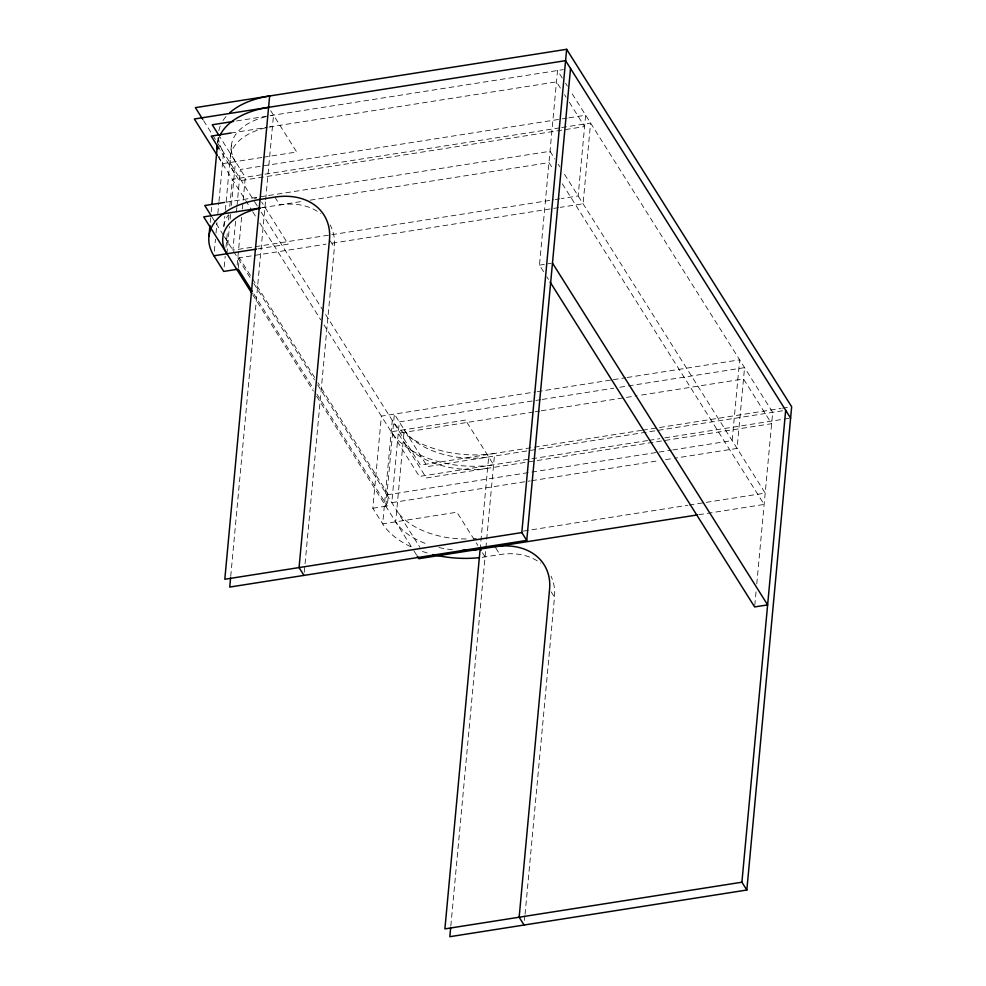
<?xml version="1.0" encoding="UTF-8"?>
<svg xmlns="http://www.w3.org/2000/svg" width="986" height="986" viewBox="0 0 986 986"><rect width="100%" height="100%" fill="white"/><g stroke="black" fill="none" stroke-linecap="round" stroke-linejoin="round"><path stroke-width="0.74" stroke-dasharray="4.93 3.7" d="M210.228 222.417L210.647 217.894M211.201 211.854L211.633 207.319M217.647 142.477L218.165 136.795M214.344 251.257L215.466 239.179M216.02 233.14L217.006 222.565M217.844 213.506L218.818 202.931M218.966 201.427L223.514 152.325A79.632 45.787 5.3 0 1 218.461 137.941M223.81 226.854L224.783 216.291M225.35 210.252L231.377 145.312M224.179 266.898L225.165 256.323M226.004 247.264L227.544 230.65M228.53 220.088L229.085 214.048M229.787 206.493L232.314 179.316L560.159 127.798M226.916 253.747L229.442 226.57M230.132 219.015L230.551 214.48M231.402 205.421L235.457 161.63A65.692 37.776 5.3 0 1 266.479 116.533M235.58 221.258L232.893 250.21L330.236 234.914M236.418 212.113L236.85 207.553M236.985 206.025L240.387 169.456L567.394 118.061M237.158 265.123L241.656 216.538M242.359 208.983L245.304 177.27L219.484 136.265M238.378 267.736L239.302 257.802L251.578 277.312M230.724 576.342L265.554 200.947M265.665 199.702L273.516 115.14A65.692 37.776 5.3 0 0 271.125 115.547M304.267 572.336L334.402 247.486A63.708 47.685 -32.2 0 0 330.113 224.944M410.817 546.737A79.632 45.787 5.3 0 1 382.679 523.874L372.831 508.246L381.385 416.129L535.829 391.861M385.834 506.2L394.375 414.083L427.419 466.588L785.682 410.287M372.831 508.246L387.313 505.966L388.361 494.615L317.923 382.716M450.824 925.977L494.652 453.424A79.632 45.787 5.3 0 1 392.28 420.418L382.679 523.874L456.925 512.215L475.412 541.573M543.557 271.618L539.478 265.123L557.521 70.511L562.34 78.177M524.503 920.431L524.922 915.834M525.07 914.305L554.489 597.122A63.708 47.685 -32.2 0 0 551.051 576.255M754.783 605.404L756.2 590.084M756.767 583.946L772.691 412.333L570.376 90.934M236.591 120.945L268.537 115.929M270.053 115.682L563.302 69.612M230.97 133.011L267.477 127.28M269.005 127.034L556.474 81.863L560.492 88.247M261.869 157.489L222.466 163.676A79.632 45.787 5.3 0 1 218.411 154.728M263.385 157.242L296.712 152.004L268.586 107.326M568.922 117.827L585.647 115.189L578.153 195.955L561.428 198.58M561.675 127.551L590.577 123.016L583.083 203.782L560.27 207.356M226.053 202.192L550.028 151.277L554.945 159.079M261.512 207.799L302.936 201.292M310.183 200.158L548.98 162.628L553.072 169.124M331.752 234.68L553.824 199.776M555.34 199.542L559.912 198.827M257.864 248.879L288.171 244.121L261.647 201.994M237.811 258.036L326.033 244.171M332.109 243.209L558.742 207.602M539.478 265.123L551.026 263.299M537.345 391.615L611.875 379.906M613.403 379.672L625.568 377.749M627.084 377.515L739.648 359.828L732.154 440.594L672.834 449.912M540.747 399.675L399.293 421.909L391.799 502.663L530.221 480.909M542.275 399.441L613.76 388.201M619.837 387.251L744.566 367.642L737.072 448.408L674.707 458.207M533.611 411.988L398.245 433.261L426.371 477.939L771.644 423.684L743.518 378.994L638.558 395.497M535.139 411.741L539.699 411.026M541.215 410.792L637.042 395.731M641.639 430.327L420.406 465.096L323.852 311.712M642.552 430.192L781.048 408.426M782.527 408.192L788.627 407.23M647.58 440.582L419.346 476.448L324.049 325.047M649.108 440.348L659.757 438.671M664.835 437.87L790.612 418.101M386.882 494.849L657.625 452.303M659.141 452.056L671.306 450.146M531.737 480.675L659.498 460.598M665.587 459.649L673.192 458.453M523.356 531.097L687.747 505.263M689.152 505.042L765.198 493.086L563.117 172.069M698.741 514.717L764.15 504.438L562.069 183.421M482.117 557.312A79.632 45.787 5.3 0 0 485.063 556.893L499.902 554.563A63.708 47.685 -32.2 0 1 540.501 563.154M565.557 83.28L567.344 86.115M564.51 94.631L566.112 97.183M569.329 102.285L584.599 126.553L239.327 180.808L220.038 150.168M558.212 164.268L559.851 166.868M546.836 276.82L548.475 279.42M330.298 240.966L334.402 247.486M551.211 591.908L554.489 597.122M274.897 197.101L279.814 204.928A63.708 47.685 -32.2 0 1 320.413 213.518M495.81 548.043L499.902 554.563M476.213 542.855L477.828 545.406M485.063 556.893L480.133 549.079L488.674 456.962A65.692 37.776 5.3 0 1 404.223 429.723L395.669 521.84A65.692 37.776 5.3 0 0 427.702 544.297M203.572 120.637L254.302 201.23M254.647 201.773L257.925 206.986M261.204 212.187L323.457 311.095M218.066 156.688L251.96 210.523M252.773 211.83L256.52 217.783M259.799 222.984L320.77 319.846M252.404 278.619L314.645 377.502M212.126 217.228L215.404 222.429M216.217 223.723L223.576 235.42M224.401 236.726L250.58 278.311M253.846 283.512L314.386 379.684M317.665 384.885L419.925 547.353M253.809 293.877L313.597 388.854M316.876 394.067L387.313 505.966M252.798 294.863L313.338 391.035M316.617 396.236L413.146 549.596M413.972 550.903L417.238 556.104M217.795 142.12A79.632 45.787 5.3 0 1 219.348 136.881M262.584 207.664A65.692 37.776 5.3 0 1 264.963 207.257M427.185 552.936A79.632 45.787 5.3 0 1 421.503 551.112M452.352 549.72A65.692 37.776 5.3 0 1 437.229 547.119M227.963 242.396A65.692 37.776 5.3 0 1 225.091 236.504M223.884 226.077A65.692 37.776 5.3 0 1 228.493 214.812M254.511 198.494A65.692 37.776 5.3 0 1 256.73 197.866M476.312 538.368A65.692 37.776 5.3 0 1 473.822 538.602M466.242 538.948A65.692 37.776 5.3 0 1 396.729 510.489M487.626 468.313A65.692 37.776 5.3 0 1 403.163 441.075M234.409 172.981A65.692 37.776 5.3 0 1 265.419 127.884M270.078 126.898A65.692 37.776 5.3 0 1 272.456 126.491M218.843 130.768A79.632 45.787 5.3 0 1 220.408 125.53M223.046 120.514A79.632 45.787 5.3 0 1 226.718 115.769M465.478 420.098L391.22 431.769A79.632 45.787 5.3 0 0 493.604 464.776L465.478 420.098"/><path stroke-width="1.48" d="M208.97 236.011L209.944 225.437M211.904 204.299L217.376 145.41M230.588 577.87L229.738 587.064L526.746 540.39L570.524 68.465M480.157 548.894L444.896 928.886L741.903 882.211L746.833 890.025L449.826 936.7L450.676 927.506M526.746 540.39L521.816 532.576L566.654 49.3L195.388 107.647L202.759 119.343M741.903 882.211L785.682 410.287M746.833 890.025L791.659 406.75L566.654 49.3M233.546 121.426L212.261 124.766L218.682 134.983M230.97 133.011L211.201 136.117L219.237 148.886M224.537 202.426L204.768 205.532L211.312 215.934M259.984 208.046L203.708 216.883L251.985 293.569M252.169 291.277L238.242 269.153L223.76 271.421L213.925 255.793L256.348 249.125M521.816 532.576L224.808 579.25L269.646 95.975A79.632 45.787 5.3 0 0 229.713 112.786M697.324 514.938L418.877 558.705L417.238 556.104M790.612 418.101L565.594 60.651L194.341 118.998L217.253 155.394M552.468 263.077L767.638 604.899L754.635 606.932L550.102 282.021M479.43 547.957L481.045 550.508M303.984 575.393L299.066 567.579L329.484 239.66A63.708 47.685 -32.2 0 0 274.897 197.101L260.045 199.443A79.632 45.787 5.3 0 0 213.925 255.793M524.071 925.028L519.154 917.214L549.572 589.295A63.708 47.685 -32.2 0 0 494.984 546.737M217.413 149.293A79.632 45.787 5.3 0 1 217.351 145.681M220.112 135.181A79.632 45.787 5.3 0 1 268.586 107.326M226.916 253.747A65.692 37.776 5.3 0 1 260.23 208.132M479.147 557.669A79.632 45.787 5.3 0 1 433.051 554.526M480.133 549.079A65.692 37.776 5.3 0 1 462.631 550.299"/></g></svg>
